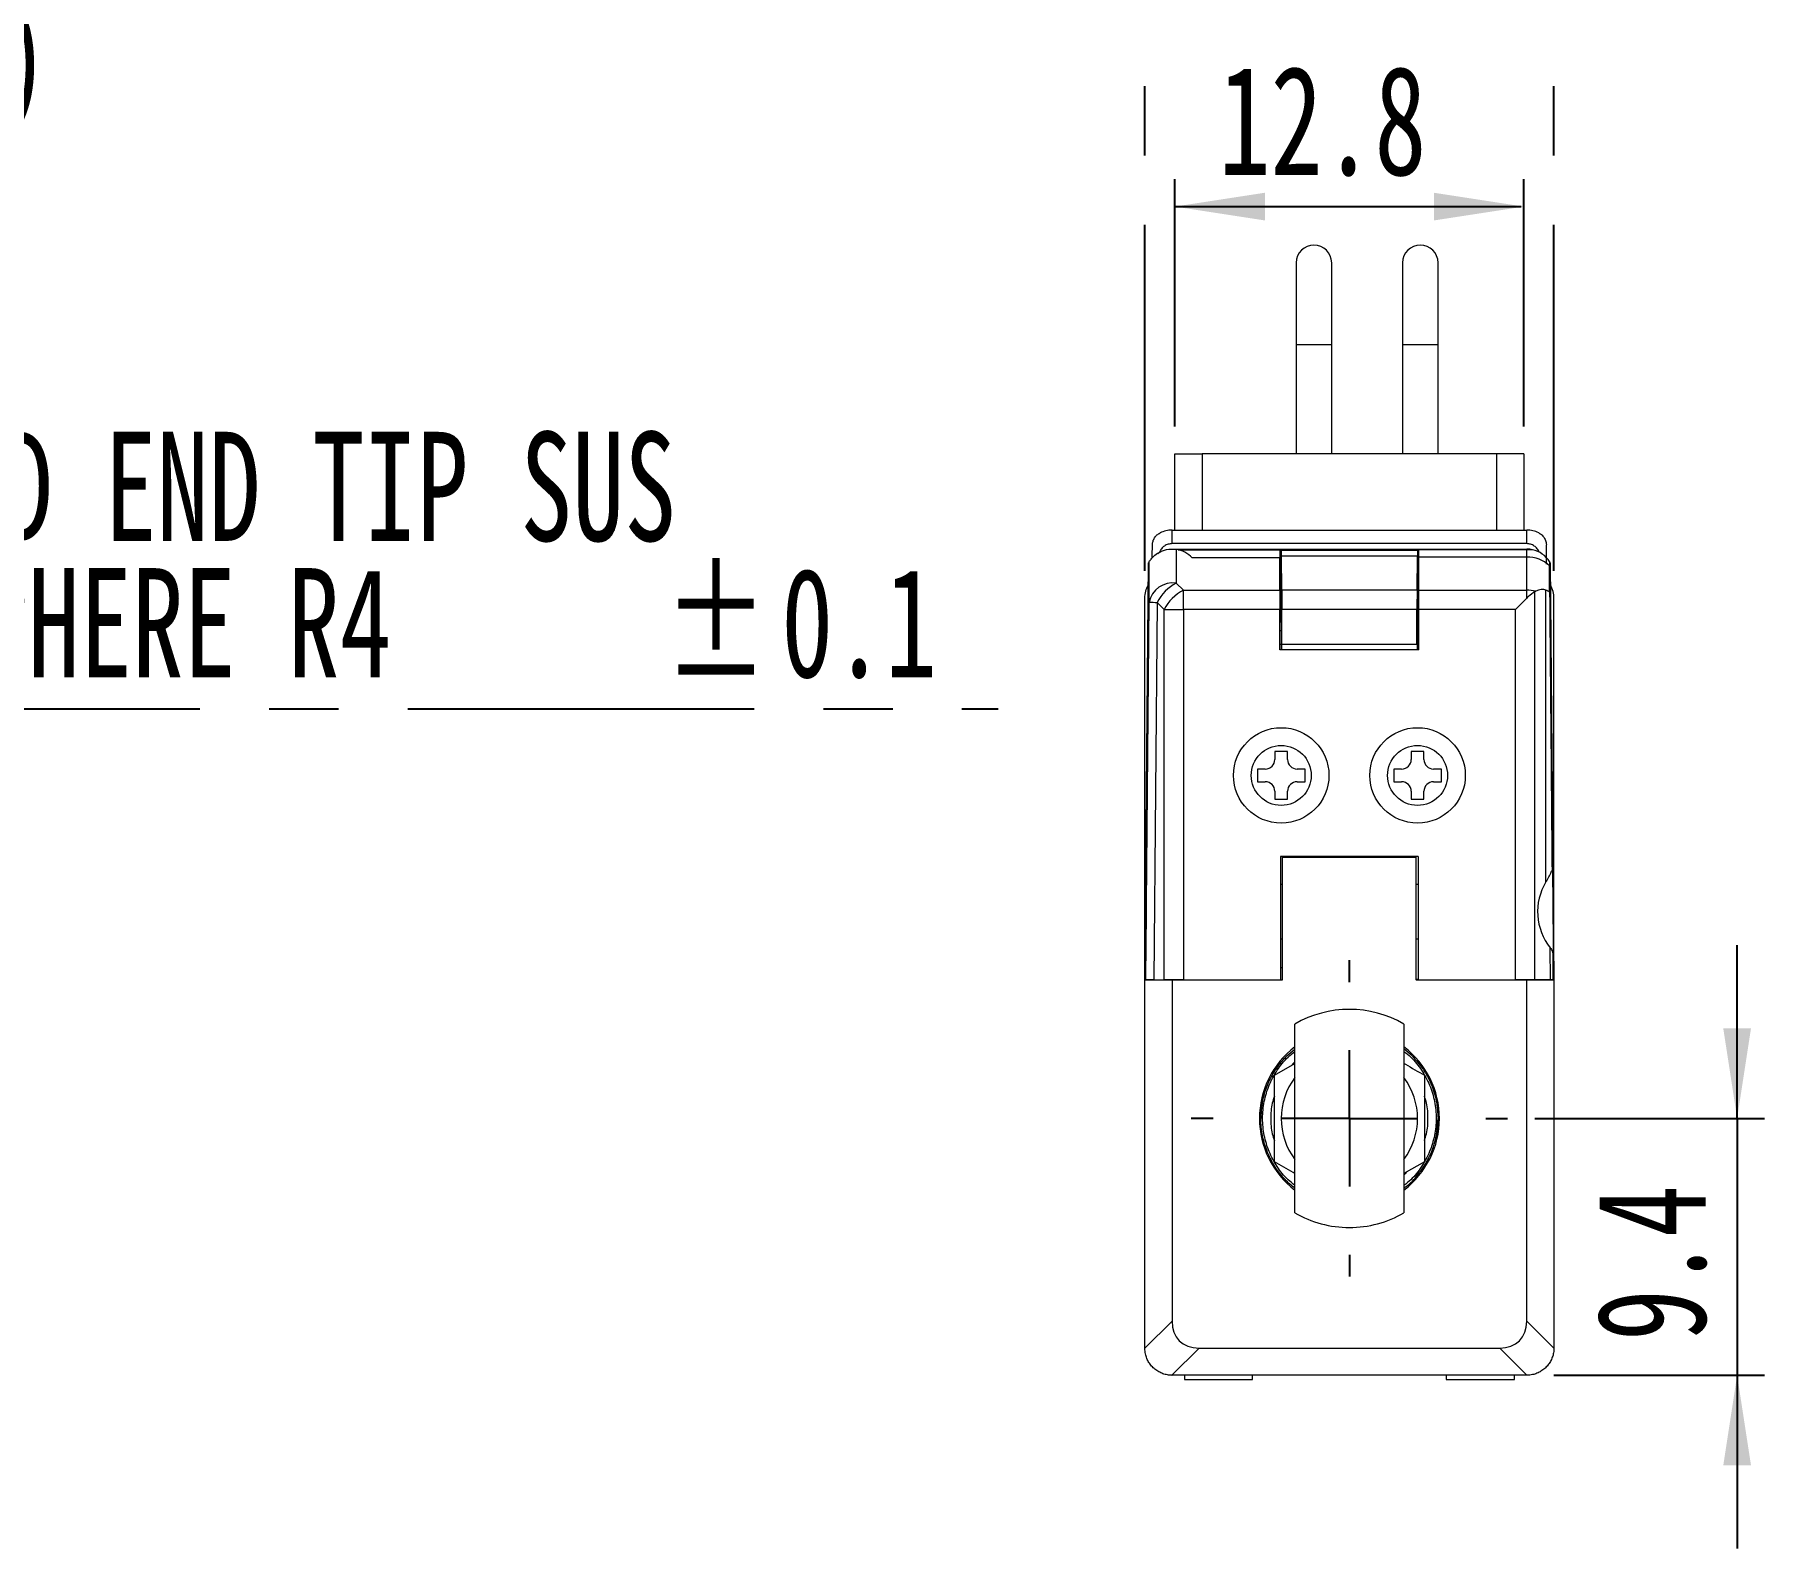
# Paper-space layout '시트2-ENG' of a CAD drawing. Header units: millimetres. Extents: x 5 to 415, y 5 to 292.
# Drawn here: x 230.4 to 293.8, y 164.8 to 220.3 of the extents above; entities that cross this region are included whole.
import ezdxf

# ---------------------------------------------------------------- set-up
doc = ezdxf.new("R2010")
doc.units = ezdxf.units.MM
doc.linetypes.add('CENTERX2', pattern=[20.32, 12.7, -2.54, 2.54, -2.54])
doc.layers.add('CENTER_LINE', color=7, linetype='CENTERX2')
doc.styles.add('SLDTEXTSTYLE0', font='TXT', dxfattribs={"width": 0.7})
doc.dimstyles.new('SLDDIMSTYLE1', dxfattribs={"dimtxt": 4, "dimasz": 3.302, "dimexe": 0, "dimexo": 0.0625, "dimgap": 1, "dimtad": 1, "dimrnd": 1e-09, "dimzin": 12, "dimdsep": 46, "dimtxsty": 'SLDTEXTSTYLE0', "dimsah": 1, "dimcen": 0.09, "dimadec": 0, "dimazin": 3, "dimtfac": 1, "dimtofl": 0, "dimtmove": 0, "dimatfit": 3, "dimfxl": 1, "dimfrac": 2, "dimtolj": 1, "dimtzin": 12, "dimarcsym": 0})
doc.dimstyles.new('SLDDIMSTYLE6', dxfattribs={"dimtxt": 4, "dimasz": 3.302, "dimexe": 0, "dimexo": 0.0625, "dimgap": 1, "dimtad": 0, "dimtih": 1, "dimtoh": 1, "dimrnd": 1e-09, "dimzin": 12, "dimdsep": 46, "dimtxsty": 'SLDTEXTSTYLE0', "dimsah": 1, "dimcen": 0, "dimadec": 0, "dimazin": 3, "dimtol": 1, "dimtp": 0.1, "dimtm": 0.1, "dimtfac": 1, "dimtmove": 0, "dimatfit": 3, "dimfxl": 1, "dimfrac": 2, "dimtolj": 1, "dimarcsym": 0})
doc.dimstyles.new('SLDDIMSTYLE7', dxfattribs={"dimtxt": 4, "dimasz": 3.302, "dimexe": 0, "dimexo": 0.0625, "dimgap": 1, "dimtad": 1, "dimdec": 1, "dimrnd": 1e-09, "dimzin": 12, "dimdsep": 46, "dimtxsty": 'SLDTEXTSTYLE0', "dimsah": 1, "dimcen": 0.09, "dimadec": 0, "dimazin": 3, "dimtfac": 1, "dimtdec": 1, "dimtmove": 0, "dimatfit": 0, "dimfxl": 1, "dimfrac": 2, "dimtolj": 1, "dimtzin": 12, "dimarcsym": 0})
doc.dimstyles.new('SLDDIMSTYLE9', dxfattribs={"dimtxt": 4, "dimasz": 3.302, "dimexe": 0, "dimexo": 0.0625, "dimgap": 1, "dimtad": 0, "dimtih": 1, "dimtoh": 1, "dimrnd": 1e-09, "dimzin": 12, "dimdsep": 46, "dimtxsty": 'SLDTEXTSTYLE0', "dimsah": 1, "dimcen": 0, "dimadec": 0, "dimazin": 3, "dimtfac": 1, "dimtofl": 0, "dimtmove": 0, "dimatfit": 3, "dimfxl": 1, "dimfrac": 2, "dimtolj": 1, "dimtzin": 12, "dimarcsym": 0})

# ---------------------------------------------------------------- blocks, each defined once
blk = doc.blocks.new('_D_37')
at = {"layer": 'CENTER_LINE'}
for p, q in [((188.477, 182.048), (200.928, 234.756)), ((200.928, 234.756), (236.95, 234.756)), ((187.765, 179.031), (188.477, 182.048)), ((187.765, 179.031), (186.305, 172.851))]:
    blk.add_line(p, q, dxfattribs=at)
for points in [[(188.477, 182.048), (189.731, 185.145), (188.742, 185.378)], [(187.765, 179.031), (186.511, 175.934), (187.5, 175.701)]]:
    blk.add_solid(points, dxfattribs=at)
at = {"layer": 'CENTER_LINE', "attachment_point": 1, "style": 'SLDTEXTSTYLE0'}
for s, insert, char_height in [('%%c', (202.515, 239.912), 4), ('3.1', (206.943, 239.912), 4), ('HOLE', (224.461, 239.912), 4), ('±0.1', (215.405, 238.563), 2.8)]:
    blk.add_mtext(s, dxfattribs=dict(at, insert=insert, char_height=char_height))
blk = doc.blocks.new('_D_38')
at = {"layer": 'CENTER_LINE'}
for p, q in [((272.201, 205.922), (272.201, 214.985)), ((285.001, 205.922), (285.001, 214.985)), ((272.201, 213.985), (285.001, 213.985))]:
    blk.add_line(p, q, dxfattribs=at)
for points in [[(272.201, 213.985), (275.503, 213.477), (275.503, 214.493)], [(285.001, 213.985), (281.699, 214.493), (281.699, 213.477)]]:
    blk.add_solid(points, dxfattribs=at)
at = {"layer": 'CENTER_LINE', "insert": (273.806, 219.141), "char_height": 4, "attachment_point": 1, "style": 'SLDTEXTSTYLE0'}
blk.add_mtext('12.8', dxfattribs=at)
blk = doc.blocks.new('_D_39')
at = {"layer": 'CENTER_LINE'}
for p, q in [((271.101, 200.622), (271.101, 222.923)), ((286.101, 200.622), (286.101, 222.923)), ((271.101, 221.923), (286.101, 221.923))]:
    blk.add_line(p, q, dxfattribs=at)
for centre, start, end in [((280.584, 224.254), 153.43495, 206.56505), ((276.617, 224.254), 333.43495, 26.56505)]:
    blk.add_arc(centre, 5.211, start, end, dxfattribs=at)
for points in [[(271.101, 221.923), (274.403, 221.415), (274.403, 222.431)], [(286.101, 221.923), (282.799, 222.431), (282.799, 221.415)]]:
    blk.add_solid(points, dxfattribs=at)
at = {"layer": 'CENTER_LINE', "insert": (275.923, 227.079), "char_height": 4, "attachment_point": 1, "style": 'SLDTEXTSTYLE0'}
blk.add_mtext('15', dxfattribs=at)
blk = doc.blocks.new('_D_40')
at = {"layer": 'CENTER_LINE'}
for p, q in [((292.818, 180.54), (292.818, 186.89)), ((285.401, 180.54), (293.818, 180.54)), ((292.818, 180.54), (292.818, 171.12)), ((286.101, 171.12), (293.818, 171.12)), ((292.818, 171.12), (292.818, 164.77))]:
    blk.add_line(p, q, dxfattribs=at)
for points in [[(292.818, 180.54), (293.326, 183.842), (292.31, 183.842)], [(292.818, 171.12), (292.31, 167.818), (293.326, 167.818)]]:
    blk.add_solid(points, dxfattribs=at)
at = {"layer": 'CENTER_LINE', "insert": (287.662, 172.374), "char_height": 4, "attachment_point": 1, "rotation": 90, "style": 'SLDTEXTSTYLE0'}
blk.add_mtext('9.4', dxfattribs=at)
blk = doc.blocks.new('SW_CENTERMARKSYMBOL_7')
at = {"layer": 'CENTER_LINE', "color": 0}
for p, q in [((0, 5), (0, 5.8)), ((0, 0), (0, 2.5)), ((-5, 0), (-5.8, 0)), ((0, 0), (-2.5, 0)), ((0, 0), (0, -2.5)), ((0, 0), (2.5, 0)), ((5, 0), (5.8, 0)), ((0, -5), (0, -5.8))]:
    blk.add_line(p, q, dxfattribs=at)
blk = doc.blocks.new('_D_52')
at = {"layer": 'CENTER_LINE'}
for p, q in [((217.08, 184.004), (223.756, 195.568)), ((223.756, 195.568), (265.727, 195.568)), ((215.08, 180.54), (217.08, 184.004))]:
    blk.add_line(p, q, dxfattribs=at)
blk.add_solid([(217.08, 184.004), (219.171, 186.609), (218.291, 187.117)], dxfattribs=at)
at = {"layer": 'CENTER_LINE', "char_height": 4, "attachment_point": 1, "style": 'SLDTEXTSTYLE0'}
for s, insert in [('ROD END TIP SUS', (225.344, 205.724)), ('%%p', (253.473, 200.724)), ('SPHERE R4', (226.34, 200.724)), ('0.1', (257.77, 200.724))]:
    blk.add_mtext(s, dxfattribs=dict(at, insert=insert))
blk = doc.blocks.new('SW_NOTE_0_21')
at = {"layer": 'CENTER_LINE', "color": 0, "char_height": 4, "attachment_point": 1, "style": 'SLDTEXTSTYLE0'}
for s, insert in [('NUT, M3X0.5P', (0.556, 2.425)), ('(INSIDE)', (0.556, -2.575))]:
    blk.add_mtext(s, dxfattribs=dict(at, insert=insert))

psp = doc.layouts.new('시트2-ENG')

# ---------------------------------------------------------------- linework, layer by layer
at = {"color": 7, "linetype": 'Continuous', "lineweight": 18}
for p, q in [((276.651, 211.922), (276.651, 208.922)), ((277.951, 208.922), (277.951, 211.922)), ((280.551, 211.922), (280.551, 208.922)), ((281.851, 208.922), (281.851, 211.922)), ((276.651, 208.922), (276.651, 204.922)), ((277.951, 204.922), (277.951, 208.922)), ((280.551, 208.922), (280.551, 204.922)), ((281.851, 204.922), (281.851, 208.922)), ((272.201, 202.122), (272.201, 204.922)), ((284.001, 204.922), (273.201, 204.922)), ((285.001, 204.922), (285.001, 202.122)), ((272.101, 201.622), (272.101, 202.122)), ((272.101, 202.122), (285.101, 202.122)), ((285.101, 201.622), (285.101, 202.122)), ((271.578, 201.266), (271.633, 201.306)), ((285.101, 201.622), (272.101, 201.622)), ((272.101, 201.422), (285.101, 201.422)), ((272.101, 201.422), (276.051, 201.422)), ((272.254, 201.41), (272.254, 200.175)), ((272.321, 201.397), (276.051, 201.397)), ((276.051, 201.104), (272.831, 201.104)), ((276.051, 201.397), (276.051, 201.422)), ((276.051, 201.397), (276.051, 201.104)), ((276.051, 199.915), (276.051, 201.104)), ((276.122, 201.422), (276.101, 201.378)), ((276.101, 200.822), (276.101, 201.378)), ((276.101, 201.378), (276.105, 201.37)), ((281.097, 201.37), (276.105, 201.37)), ((276.12, 199.915), (276.109, 201.165)), ((281.092, 201.165), (276.109, 201.165)), ((276.122, 201.422), (281.079, 201.422)), ((281.079, 201.422), (281.101, 201.378)), ((281.081, 199.915), (281.092, 201.165)), ((281.101, 201.378), (281.097, 201.37)), ((281.101, 201.378), (281.101, 200.822)), ((281.151, 201.422), (285.101, 201.422)), ((281.151, 201.396), (281.151, 201.422)), ((285.101, 201.396), (281.151, 201.396)), ((281.151, 201.129), (281.151, 201.396)), ((285.101, 201.129), (281.151, 201.129)), ((281.151, 199.915), (281.151, 201.129)), ((285.101, 201.129), (285.101, 201.396)), ((285.101, 199.915), (285.101, 201.129)), ((285.834, 200.873), (285.83, 201.106)), ((271.101, 185.622), (271.234, 200.921)), ((271.254, 199.477), (271.254, 200.954)), ((276.101, 200.866), (276.051, 200.866)), ((276.101, 200.822), (276.051, 200.822)), ((276.101, 199.014), (276.101, 200.822)), ((281.101, 200.866), (281.151, 200.866)), ((281.101, 199.014), (281.101, 200.822)), ((281.101, 200.822), (281.151, 200.822)), ((285.94, 199.847), (285.94, 200.806)), ((285.967, 200.921), (286.101, 185.622)), ((272.254, 200.175), (272.515, 199.915)), ((272.515, 199.208), (272.515, 199.915)), ((272.515, 199.915), (276.051, 199.915)), ((276.051, 199.915), (276.051, 199.208)), ((281.081, 199.915), (276.12, 199.915)), ((281.151, 199.915), (285.101, 199.915)), ((281.151, 199.208), (281.151, 199.915)), ((285.101, 199.622), (285.101, 199.915)), ((285.393, 199.851), (285.393, 185.622)), ((285.808, 189.215), (285.808, 199.915)), ((271.101, 185.622), (271.101, 199.622)), ((271.132, 185.622), (271.254, 199.477)), ((271.547, 199.468), (271.425, 185.622)), ((271.808, 199.208), (271.547, 199.468)), ((271.808, 199.208), (272.515, 199.208)), ((271.808, 185.622), (271.808, 199.208)), ((276.051, 199.208), (272.515, 199.208)), ((272.515, 199.208), (272.515, 185.622)), ((276.051, 197.722), (276.051, 199.208)), ((276.122, 197.922), (276.122, 199.208)), ((281.079, 199.208), (276.122, 199.208)), ((281.079, 197.922), (281.079, 199.208)), ((284.686, 199.208), (281.151, 199.208)), ((281.151, 197.722), (281.151, 199.208)), ((284.686, 199.208), (285.101, 199.622)), ((284.686, 185.622), (284.686, 199.208)), ((286.101, 185.622), (286.101, 199.622)), ((276.101, 199.014), (276.051, 199.014)), ((276.106, 198.422), (276.101, 199.014)), ((281.095, 198.422), (281.101, 199.014)), ((281.101, 199.014), (281.151, 199.014)), ((276.109, 198.422), (276.051, 198.422)), ((276.109, 197.922), (276.051, 197.922)), ((276.104, 197.922), (276.104, 197.722)), ((276.109, 197.922), (276.109, 198.422)), ((276.113, 197.922), (276.113, 197.722)), ((276.122, 197.922), (276.113, 197.922)), ((281.079, 197.922), (276.122, 197.922)), ((281.079, 197.922), (281.088, 197.922)), ((281.088, 197.922), (281.088, 197.722)), ((281.092, 197.922), (281.092, 198.422)), ((281.092, 198.422), (281.151, 198.422)), ((281.092, 197.922), (281.151, 197.922)), ((281.097, 197.922), (281.097, 197.722)), ((281.151, 197.722), (276.051, 197.722)), ((275.867, 193.997), (275.867, 193.705)), ((276.334, 193.997), (275.867, 193.997)), ((276.334, 193.705), (276.334, 193.997)), ((281.334, 193.997), (280.867, 193.997)), ((280.867, 193.997), (280.867, 193.705)), ((281.334, 193.705), (281.334, 193.997)), ((275.226, 193.355), (275.226, 192.889)), ((275.517, 193.355), (275.226, 193.355)), ((275.226, 192.889), (275.517, 192.889)), ((276.976, 193.355), (276.684, 193.355)), ((276.684, 192.889), (276.976, 192.889)), ((276.976, 192.889), (276.976, 193.355)), ((280.226, 193.355), (280.226, 192.889)), ((280.517, 193.355), (280.226, 193.355)), ((280.226, 192.889), (280.517, 192.889)), ((281.976, 193.355), (281.684, 193.355)), ((281.684, 192.889), (281.976, 192.889)), ((281.976, 192.889), (281.976, 193.355)), ((275.867, 192.539), (275.867, 192.247)), ((275.867, 192.247), (276.334, 192.247)), ((276.334, 192.247), (276.334, 192.539)), ((280.867, 192.539), (280.867, 192.247)), ((280.867, 192.247), (281.334, 192.247)), ((281.334, 192.247), (281.334, 192.539)), ((281.126, 190.147), (276.076, 190.147)), ((276.076, 190.147), (276.076, 185.622)), ((276.151, 185.62), (276.151, 190.12)), ((276.151, 190.12), (281.051, 190.12)), ((277.555, 190.147), (277.528, 190.12)), ((278.683, 190.12), (278.655, 190.147)), ((281.051, 185.62), (281.051, 190.12)), ((281.126, 190.147), (281.126, 185.622)), ((276.151, 189.122), (276.076, 189.122)), ((281.126, 189.122), (281.051, 189.122)), ((276.076, 187.122), (276.151, 187.122)), ((281.051, 187.122), (281.126, 187.122)), ((285.979, 185.622), (285.968, 186.801)), ((286.058, 186.576), (286.066, 185.622)), ((276.151, 186.053), (276.076, 186.093)), ((271.132, 185.622), (271.101, 185.622)), ((271.101, 172.12), (271.101, 185.62)), ((271.101, 185.62), (272.101, 185.62)), ((271.106, 185.62), (271.106, 185.622)), ((271.12, 185.62), (271.12, 185.622)), ((271.425, 185.622), (271.132, 185.622)), ((271.416, 185.62), (271.416, 185.622)), ((271.425, 185.622), (271.808, 185.622)), ((271.798, 185.62), (271.798, 185.622)), ((272.515, 185.622), (271.808, 185.622)), ((271.851, 185.62), (271.851, 185.622)), ((272.101, 185.62), (272.101, 173.11)), ((272.101, 185.62), (276.151, 185.62)), ((272.515, 185.622), (276.076, 185.622)), ((272.651, 185.622), (272.651, 185.62)), ((281.126, 185.654), (281.021, 185.62)), ((281.051, 185.62), (285.101, 185.62)), ((281.126, 185.622), (284.686, 185.622)), ((285.393, 185.622), (284.686, 185.622)), ((285.101, 173.11), (285.101, 185.62)), ((285.101, 185.62), (286.101, 185.62)), ((285.201, 185.62), (285.201, 185.622)), ((285.979, 185.622), (285.393, 185.622)), ((285.701, 185.622), (285.701, 185.62)), ((285.785, 185.622), (285.785, 185.62)), ((286.066, 185.622), (285.979, 185.622)), ((286.101, 185.622), (286.066, 185.622)), ((286.081, 185.62), (286.081, 185.622)), ((286.092, 185.62), (286.092, 185.622)), ((286.101, 185.62), (286.101, 172.12)), ((276.601, 177.075), (276.601, 184.004)), ((280.601, 184.004), (280.601, 180.54)), ((276.302, 182.838), (276.601, 183.082)), ((280.899, 182.838), (280.601, 183.091)), ((275.851, 182.127), (276.601, 182.56)), ((280.601, 180.54), (280.601, 177.075)), ((281.351, 178.952), (280.601, 178.519)), ((271.101, 172.11), (272.101, 173.11)), ((285.101, 173.11), (286.1, 172.11)), ((273.09, 172.12), (272.091, 171.12)), ((273.09, 172.12), (284.111, 172.12)), ((285.111, 171.12), (284.111, 172.12)), ((285.101, 171.12), (272.101, 171.12)), ((272.551, 171.12), (272.551, 170.97)), ((272.551, 170.97), (273.801, 170.97)), ((273.801, 170.97), (275.051, 170.97)), ((275.051, 170.97), (275.051, 171.12)), ((282.151, 171.12), (282.151, 170.97)), ((282.151, 170.97), (283.401, 170.97)), ((283.401, 170.97), (284.651, 170.97)), ((284.651, 170.97), (284.651, 171.12))]:
    psp.add_line(p, q, dxfattribs=at)
at = {"color": 8, "linetype": 'Continuous', "lineweight": 18}
for p, q in [((276.651, 208.922), (277.951, 208.922)), ((280.551, 208.922), (281.851, 208.922)), ((273.201, 204.922), (273.201, 202.122)), ((284.001, 202.122), (284.001, 204.922))]:
    psp.add_line(p, q, dxfattribs=at)
at = {"color": 7, "linetype": 'Continuous', "lineweight": 18}
for centre, radius in [((276.101, 193.122), 1.75), ((281.101, 193.122), 1.75), ((276.101, 193.122), 1.1), ((281.101, 193.122), 1.1)]:
    psp.add_circle(centre, radius, dxfattribs=at)
for centre, radius, start, end in [((277.301, 211.922), 0.65, 0, 180), ((281.201, 211.922), 0.65, 0, 180), ((285.101, 201.122), 1, 63.69863, 90), ((272.101, 200.422), 1, 43.04269, 81.16753), ((285.101, 200.422), 1, 82.48354, 90), ((285.101, 200.422), 1, 77.34027, 90), ((285.142, 199.984), 1.146, 45.82364, 92.07245), ((285.101, 200.422), 1, 32.66721, 77.34027), ((272.101, 200.422), 1, 147.81989, 150.05281), ((285.101, 200.422), 1, 29.94719, 32.66721), ((272.131, 199.286), 0.897, 82.12722, 167.73628), ((273.007, 198.716), 1.642, 117.27378, 152.72622), ((273.267, 198.455), 1.642, 117.27378, 152.72622), ((285.102, 198.536), 1.378, 76.08614, 90.07918), ((285.627, 199.489), 0.43, 116.60592, 122.80643), ((285.101, 199.622), 1, 0, 29.12304), ((271.553, 204.602), 5.133, 266.658, 269.92808), ((275.517, 193.705), 0.35, 270, 0), ((276.684, 193.705), 0.35, 180, 270), ((280.517, 193.705), 0.35, 270, 0), ((281.684, 193.705), 0.35, 180, 270), ((275.517, 192.539), 0.35, 0, 90), ((276.684, 192.539), 0.35, 90, 180), ((280.517, 192.539), 0.35, 0, 90), ((281.684, 192.539), 0.35, 90, 180), ((287.601, 188.122), 2.1, 148.62287, 218.98329), ((278.601, 180.54), 4, 60, 120), ((278.601, 180.54), 3.3, 127.3052, 232.6948), ((278.601, 180.54), 3.3, 307.3052, 52.6948), ((278.601, 180.54), 2.5, 143.1301, 180), ((278.601, 180.54), 2.5, 323.1301, 36.8699), ((278.601, 180.54), 2.5, 180, 216.8699), ((278.601, 180.54), 4, 240, 270), ((278.601, 180.54), 4, 270, 300), ((272.101, 172.12), 1, 180, 180.573), ((285.101, 172.12), 1, 359.427, 0), ((272.101, 172.12), 1, 269.427, 270), ((285.101, 172.12), 1, 270, 270.573)]:
    psp.add_arc(centre, radius, start, end, dxfattribs=at)
for centre, major_axis, ratio, start_param, end_param in [((285.101, 198.208), (0.707, 1.707), 0.414214, 0, 0.445561), ((285.101, 199.622), (1, 0), 0.414214, 0.573826, 0.785398), ((285.101, 296.625), (-1, 114.593), 0.000076, 2.576493, 2.77517), ((286.057, 188.122), (-0.018, 2.1), 0.008727, 2.398373, 7.046704), ((274.08, 174.099), (-1.715, -1.715), 0.57735, 5.759587, 6.806784), ((283.121, 174.099), (1.715, -1.715), 0.57735, 5.759587, 6.806784)]:
    psp.add_ellipse(centre, major_axis=major_axis, ratio=ratio, start_param=start_param, end_param=end_param, dxfattribs=at)
psp.add_ellipse((271.144, 188.122), major_axis=(0.007, 0.85), ratio=0.008727, dxfattribs=at)
for points in [[(272.201, 204.922), (272.216, 204.922), (272.246, 204.922), (272.477, 204.922), (272.807, 204.922), (273.069, 204.922), (273.201, 204.922)], [(285.001, 204.922), (284.986, 204.922), (284.955, 204.922), (284.724, 204.922), (284.394, 204.922), (284.132, 204.922), (284.001, 204.922)], [(275.598, 179.296), (275.526, 179.497), (275.383, 179.899), (275.361, 180.325), (275.351, 180.538)]]:
    psp.add_open_spline(points, degree=3, dxfattribs=at)
for points, knots in [([(271.379, 201.579), (271.383, 201.625), (271.392, 201.714), (271.452, 201.841), (271.54, 201.948), (271.619, 201.995), (271.657, 202.018)], [0, 0, 0, 0, 0.268398, 0.522178, 0.764747, 1, 1, 1, 1]), ([(272.101, 202.122), (272.024, 202.117), (271.87, 202.108), (271.728, 202.048), (271.657, 202.018)], [0, 0, 0, 0, 0.500008, 1, 1, 1, 1]), ([(285.544, 202.018), (285.588, 201.991), (285.676, 201.937), (285.768, 201.811), (285.814, 201.688), (285.82, 201.609), (285.822, 201.579)], [0, 0, 0, 0, 0.270501, 0.54064, 0.820446, 1, 1, 1, 1]), ([(271.254, 200.954), (271.258, 200.961), (271.266, 200.974), (271.348, 201.089), (271.507, 201.24), (271.75, 201.373), (272.014, 201.433), (272.189, 201.416), (272.254, 201.41)], [0, 0, 0, 0, 0.1540722, 0.3092067, 0.4883347, 0.6715016, 0.8782308, 1, 1, 1, 1]), ([(271.371, 201.122), (271.372, 201.199), (271.375, 201.359), (271.378, 201.503), (271.379, 201.579)], [0, 0, 0, 0, 0.479315, 1, 1, 1, 1]), ([(272.101, 201.622), (272.051, 201.618), (271.951, 201.609), (271.816, 201.541), (271.702, 201.44), (271.658, 201.351), (271.635, 201.306)], [0, 0, 0, 0, 0.2498829, 0.4998439, 0.7498829, 1, 1, 1, 1]), ([(276.109, 201.165), (276.108, 201.229), (276.107, 201.345), (276.105, 201.362), (276.105, 201.37)], [0, 0, 0, 0, 0.557681, 1, 1, 1, 1]), ([(281.097, 201.37), (281.096, 201.358), (281.094, 201.336), (281.093, 201.217), (281.092, 201.165)], [0, 0, 0, 0, 0.557682, 1, 1, 1, 1]), ([(285.566, 201.306), (285.544, 201.351), (285.499, 201.44), (285.385, 201.541), (285.25, 201.609), (285.15, 201.618), (285.101, 201.622)], [0, 0, 0, 0, 0.250117, 0.500156, 0.750117, 1, 1, 1, 1]), ([(285.32, 201.398), (285.318, 201.397), (285.315, 201.397), (285.28, 201.396), (285.226, 201.396), (285.163, 201.396), (285.12, 201.396), (285.101, 201.396)], [0, 0, 0, 0, 0.209529, 0.419059, 0.628588, 0.838117, 1, 1, 1, 1]), ([(285.83, 201.122), (285.829, 201.194), (285.826, 201.354), (285.823, 201.499), (285.822, 201.579)], [0, 0, 0, 0, 0.4520547, 1, 1, 1, 1]), ([(285.942, 200.962), (285.942, 200.96), (285.941, 200.957), (285.941, 200.919), (285.94, 200.862), (285.94, 200.813), (285.94, 200.806)], [0, 0, 0, 0, 0.2387509, 0.5024487, 0.9237691, 1, 1, 1, 1]), ([(271.101, 199.622), (271.106, 199.71), (271.117, 199.879), (271.191, 200.03), (271.227, 200.103)], [0, 0, 0, 0, 0.522752, 1, 1, 1, 1]), ([(276.12, 199.915), (276.12, 199.799), (276.122, 199.59), (276.122, 199.325), (276.122, 199.208)], [0, 0, 0, 0, 0.557568, 1, 1, 1, 1]), ([(281.081, 199.915), (281.081, 199.799), (281.079, 199.59), (281.079, 199.325), (281.079, 199.208)], [0, 0, 0, 0, 0.557568, 1, 1, 1, 1]), ([(285.393, 199.851), (285.319, 199.801), (285.221, 199.736), (285.123, 199.644), (285.101, 199.622)], [0, 0, 0, 0, 0.765617, 1, 1, 1, 1]), ([(285.808, 189.215), (285.88, 189.338), (285.966, 189.486), (286.022, 189.617), (286.031, 189.639)], [0, 0, 0, 0, 0.837006, 1, 1, 1, 1]), ([(285.968, 186.801), (285.997, 186.757), (286.047, 186.682), (286.055, 186.607), (286.058, 186.576)], [0, 0, 0, 0, 0.5829951, 1, 1, 1, 1]), ([(276.302, 182.838), (276.188, 182.713), (275.95, 182.454), (275.633, 181.912), (275.397, 181.257), (275.367, 180.79), (275.351, 180.54)], [0, 0, 0, 0, 0.213785, 0.44234, 0.70087, 1, 1, 1, 1]), ([(276.601, 178.085), (276.515, 178.151), (276.265, 178.344), (275.941, 178.764), (275.641, 179.313), (275.46, 179.915), (275.398, 180.54), (275.46, 181.164), (275.642, 181.766), (275.941, 182.316), (276.265, 182.735), (276.515, 182.928), (276.601, 182.994)], [0, 0, 0, 0, 0.057363, 0.167999, 0.278687, 0.389361, 0.500023, 0.610691, 0.721362, 0.832019, 0.942661, 1, 1, 1, 1]), ([(280.601, 182.994), (280.686, 182.928), (280.936, 182.735), (281.261, 182.316), (281.56, 181.766), (281.742, 181.164), (281.803, 180.54), (281.74, 179.915), (281.558, 179.314), (281.26, 178.764), (280.936, 178.344), (280.686, 178.151), (280.601, 178.084)], [0, 0, 0, 0, 0.057331, 0.168027, 0.278718, 0.389387, 0.500041, 0.610713, 0.721405, 0.832058, 0.942626, 1, 1, 1, 1]), ([(280.899, 182.838), (281.041, 182.679), (281.325, 182.361), (281.62, 181.79), (281.815, 181.178), (281.839, 180.752), (281.851, 180.54)], [0, 0, 0, 0, 0.24998, 0.499987, 0.749993, 1, 1, 1, 1]), ([(275.851, 178.952), (275.851, 179.086), (275.851, 179.675), (275.851, 180.74), (275.851, 181.662), (275.851, 182.127)], [0, 0, 0, 0, 0.1269715, 0.560077, 1, 1, 1, 1]), ([(276.601, 182.608), (276.587, 182.598), (276.549, 182.568), (276.521, 182.529), (276.502, 182.504)], [0, 0, 0, 0, 0.351875, 1, 1, 1, 1]), ([(280.601, 182.56), (280.619, 182.55), (280.87, 182.405), (281.12, 182.261), (281.351, 182.127)], [0, 0, 0, 0, 0.074136, 1, 1, 1, 1]), ([(281.351, 182.127), (281.351, 181.669), (281.351, 180.747), (281.351, 179.682), (281.351, 179.086), (281.351, 178.952)], [0, 0, 0, 0, 0.433314, 0.873028, 1, 1, 1, 1]), ([(275.351, 180.54), (275.353, 180.755), (275.356, 180.993), (275.426, 181.218), (275.433, 181.239)], [0, 0, 0, 0, 0.902588, 1, 1, 1, 1]), ([(275.851, 181.353), (275.823, 181.269), (275.735, 181.007), (275.708, 180.538), (275.735, 180.07), (275.823, 179.809), (275.851, 179.725)], [0, 0, 0, 0, 0.158882, 0.500954, 0.841396, 1, 1, 1, 1]), ([(281.351, 179.729), (281.378, 179.811), (281.466, 180.074), (281.493, 180.541), (281.466, 181.009), (281.378, 181.271), (281.351, 181.355)], [0, 0, 0, 0, 0.1578433, 0.5001455, 0.8408139, 1, 1, 1, 1]), ([(280.601, 177.986), (280.621, 178), (280.825, 178.135), (281.147, 178.497), (281.532, 179.078), (281.797, 179.777), (281.832, 180.281), (281.851, 180.54)], [0, 0, 0, 0, 0.025222, 0.247582, 0.484147, 0.734994, 1, 1, 1, 1]), ([(281.851, 180.54), (281.848, 180.325), (281.845, 180.082), (281.772, 179.852), (281.764, 179.826)], [0, 0, 0, 0, 0.884308, 1, 1, 1, 1]), ([(276.601, 177.989), (276.539, 178.035), (276.349, 178.177), (276.081, 178.473), (275.8, 178.861), (275.665, 179.151), (275.598, 179.296)], [0, 0, 0, 0, 0.138997, 0.425998, 0.712999, 1, 1, 1, 1]), ([(276.601, 178.519), (276.582, 178.53), (276.331, 178.675), (276.081, 178.819), (275.851, 178.952)], [0, 0, 0, 0, 0.074136, 1, 1, 1, 1]), ([(280.601, 178.471), (280.614, 178.481), (280.652, 178.511), (280.68, 178.55), (280.699, 178.575)], [0, 0, 0, 0, 0.352345, 1, 1, 1, 1]), ([(272.091, 171.12), (272.063, 171.121), (272.008, 171.122), (271.925, 171.134), (271.842, 171.152), (271.762, 171.177), (271.684, 171.209), (271.61, 171.247), (271.538, 171.292), (271.448, 171.358), (271.367, 171.436), (271.296, 171.523), (271.249, 171.593), (271.208, 171.666), (271.174, 171.741), (271.145, 171.82), (271.122, 171.908), (271.105, 172.005), (271.102, 172.074), (271.101, 172.11)], [0, 0, 0, 0, 0.053242, 0.10687, 0.161679, 0.216888, 0.270127, 0.323732, 0.378504, 0.433682, 0.540289, 0.595013, 0.650146, 0.703084, 0.756385, 0.810244, 0.864866, 0.932052, 1, 1, 1, 1]), ([(286.1, 172.11), (286.1, 172.082), (286.098, 172.027), (286.086, 171.944), (286.068, 171.861), (286.043, 171.781), (286.011, 171.703), (285.973, 171.629), (285.929, 171.557), (285.878, 171.489), (285.804, 171.405), (285.719, 171.331), (285.627, 171.268), (285.554, 171.227), (285.479, 171.193), (285.4, 171.164), (285.312, 171.141), (285.216, 171.124), (285.146, 171.121), (285.111, 171.12)], [0, 0, 0, 0, 0.053242, 0.106871, 0.16168, 0.216889, 0.270128, 0.323734, 0.378505, 0.433684, 0.486846, 0.595012, 0.650145, 0.703083, 0.756384, 0.810243, 0.864866, 0.932051, 1, 1, 1, 1])]:
    psp.add_open_spline(points, degree=3, knots=knots, dxfattribs=at)

# ---------------------------------------------------------------- block references
at = {"layer": 'CENTER_LINE'}
for name, p in [('SW_NOTE_0_21', (215.118, 224.054)), ('SW_CENTERMARKSYMBOL_7', (278.601, 180.54))]:
    psp.add_blockref(name, p, dxfattribs=at)

# ---------------------------------------------------------------- dimensions: what is measured, and where the dimension line sits
dim = psp.add_diameter_dim_2p(p1=(188.477, 182.048), p2=(187.765, 179.031), text='<> HOLE', dimstyle='SLDDIMSTYLE6', dxfattribs=at)
dim.commit()
dim.dimension.update_dxf_attribs({"geometry": '_D_37', "text_midpoint": (219.732, 237.586), "dimtype": 163})
dim = psp.add_linear_dim(base=(286.101, 221.923), p1=(271.101, 199.622), p2=(286.101, 199.622), text='(<>)', dimstyle='SLDDIMSTYLE1', dxfattribs=at)
dim.commit()
dim.dimension.update_dxf_attribs({"geometry": '_D_39', "text_midpoint": (278.601, 221.923), "dimtype": 160})
dim = psp.add_linear_dim(base=(285.001, 213.985), p1=(272.201, 204.922), p2=(285.001, 204.922), dimstyle='SLDDIMSTYLE1', dxfattribs=at)
dim.commit()
dim.dimension.update_dxf_attribs({"geometry": '_D_38', "text_midpoint": (278.601, 213.985), "dimtype": 160})
dim = psp.add_radius_dim(center=(215.08, 180.54), mpoint=(217.08, 184.004), text='ROD END TIP SUS\\PSPHERE R4 %%p 0.1', dimstyle='SLDDIMSTYLE9', dxfattribs=at)
dim.commit()
dim.dimension.update_dxf_attribs({"geometry": '_D_52', "text_midpoint": (245.535, 200.398), "dimtype": 164})
dim = psp.add_linear_dim(base=(292.818, 171.12), p1=(284.401, 180.54), p2=(285.101, 171.12), angle=90, dimstyle='SLDDIMSTYLE7', dxfattribs=at)
dim.commit()
dim.dimension.update_dxf_attribs({"geometry": '_D_40', "text_midpoint": (292.818, 175.83), "dimtype": 160})

doc.saveas('drawing.dxf')
